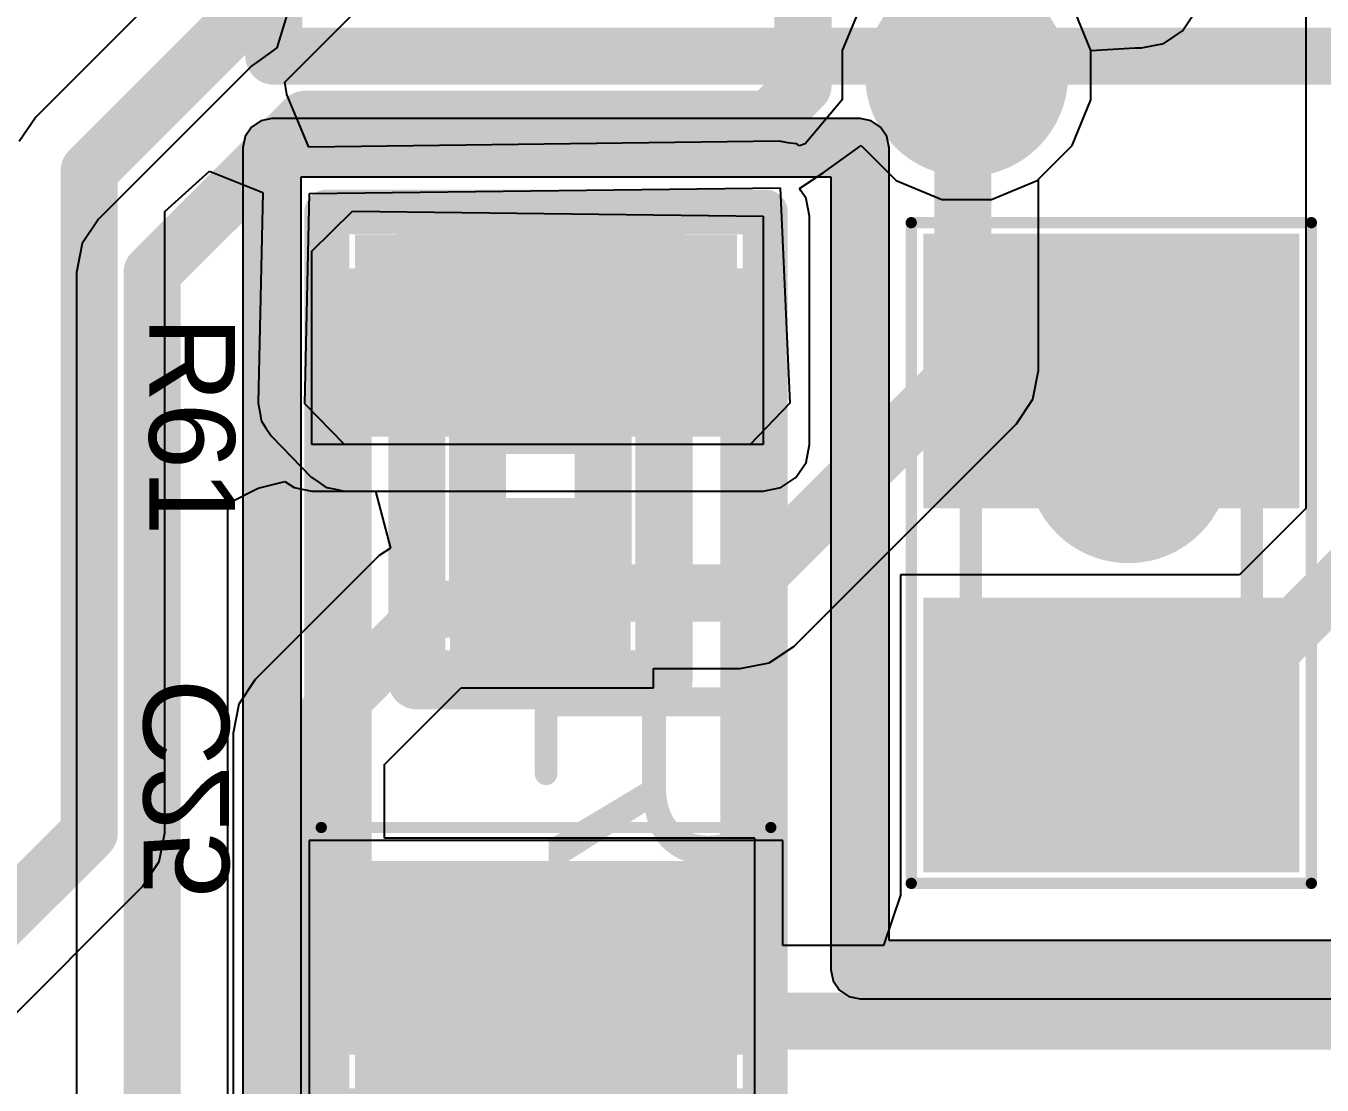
# Model space of a CAD drawing. Header units: inches. Extents: x 2.95 to 6.74, y 1.23 to 4.83.
# Drawn here: x 5.5729 to 5.7999, y 3.6908 to 3.8763 of the extents above; entities that cross this region are included whole.
import ezdxf

# ---------------------------------------------------------------- set-up
doc = ezdxf.new("R2010")
doc.units = ezdxf.units.IN
doc.header["$MEASUREMENT"] = 0
for name, color, linetype in [('Bottom 3D Body', 56, 'Continuous'), ('Bottom Layer', 5, 'Continuous'), ('Bottom Overlay', 54, 'Continuous'), ('Bottom Paste', 16, 'Continuous'), ('Bottom Solder', 6, 'Continuous'), ('GND', 76, 'Continuous'), ('Mechanical 10', 56, 'Continuous'), ('Mechanical 12', 56, 'Continuous'), ('Mechanical 15', 56, 'Continuous'), ('PWR', 16, 'Continuous'), ('Top 3D Body', 56, 'Continuous'), ('Top Assembly', 56, 'Continuous'), ('Top Component Center', 56, 'Continuous'), ('Top Courtyard', 56, 'Continuous'), ('Top Layer', 1, 'Continuous'), ('Top Overlay', 2, 'Continuous'), ('Top Paste', 8, 'Continuous'), ('Top Solder', 216, 'Continuous'), ('Via Holes', 16, 'Continuous')]:
    doc.layers.add(name, color=color, linetype=linetype)
doc.styles.add('Arial', font='', dxfattribs={"height": 0.2})
doc.styles.get('Arial').set_extended_font_data('Arial')

# ---------------------------------------------------------------- blocks, each defined once
blk = doc.blocks.new('SOP65P640X120_24N_2')
at = {"layer": 'Mechanical 12'}
for points in [[(0.15197, -0.15866, 0.01, 0.01, 0), (0.15197, 0.15866, 0.01, 0.01, 0)], [(0.15197, -0.15866, 0.01, 0.01, 0), (0.09843, -0.15866, 0.01, 0.01, 0)]]:
    blk.add_lwpolyline(points, format="xyseb", dxfattribs=at)
blk.add_lwpolyline([(0.14947, -0.15866, 0.005, 0.005, 1), (0.15447, -0.15866, 0.005, 0.005, 1)], format="xyseb", close=True, dxfattribs=at)
blk.add_lwpolyline([(0.14947, -0.15866, 0.005, 0.005, 1), (0.15447, -0.15866, 0.005, 0.005, 1)], format="xyseb", close=True, dxfattribs=at)
blk = doc.blocks.new('RESC2012X50N_B_42')
at = {"layer": 'Bottom Layer'}
for points in [[(-0.02067, 0.02854), (-0.02067, -0.02854), (-0.05807, -0.02854), (-0.05807, 0.02854)], [(0.05807, 0.02854), (0.05807, -0.02854), (0.02067, -0.02854), (0.02067, 0.02854)]]:
    blk.add_hatch(color=5, dxfattribs=at).paths.add_polyline_path(points)
at = {"layer": 'Bottom Paste'}
for points in [[(-0.02067, 0.02854), (-0.02067, -0.02854), (-0.05807, -0.02854), (-0.05807, 0.02854)], [(0.05807, 0.02854), (0.05807, -0.02854), (0.02067, -0.02854), (0.02067, 0.02854)]]:
    blk.add_hatch(color=16, dxfattribs=at).paths.add_polyline_path(points)
at = {"layer": 'Bottom Solder'}
for points in [[(-0.01667, 0.03254), (-0.01667, -0.03254), (-0.06207, -0.03254), (-0.06207, 0.03254)], [(0.06207, 0.03254), (0.06207, -0.03254), (0.01667, -0.03254), (0.01667, 0.03254)]]:
    blk.add_hatch(color=6, dxfattribs=at).paths.add_polyline_path(points)
at = {"layer": 'Bottom 3D Body'}
for points in [[(0.04035, 0.02461, 0.00394, 0.00394, 0), (-0.04035, 0.02461, 0.00394, 0.00394, 0)], [(-0.04035, -0.02461, 0.00394, 0.00394, 0), (-0.04035, 0.02461, 0.00394, 0.00394, 0)], [(0.04035, -0.02461, 0.00394, 0.00394, 0), (0.04035, 0.02461, 0.00394, 0.00394, 0)], [(0.04035, -0.02461, 0.00394, 0.00394, 0), (-0.04035, -0.02461, 0.00394, 0.00394, 0)]]:
    blk.add_lwpolyline(points, format="xyseb", dxfattribs=at)
for points in [[(-0.04134, 0.02461, 0.00197, 0.00197, 1), (-0.03937, 0.02461, 0.00197, 0.00197, 1)], [(-0.04134, 0.02461, 0.00197, 0.00197, 1), (-0.03937, 0.02461, 0.00197, 0.00197, 1)], [(0.03937, 0.02461, 0.00197, 0.00197, 1), (0.04134, 0.02461, 0.00197, 0.00197, 1)], [(0.03937, 0.02461, 0.00197, 0.00197, 1), (0.04134, 0.02461, 0.00197, 0.00197, 1)], [(-0.04134, -0.02461, 0.00197, 0.00197, 1), (-0.03937, -0.02461, 0.00197, 0.00197, 1)], [(-0.04134, -0.02461, 0.00197, 0.00197, 1), (-0.03937, -0.02461, 0.00197, 0.00197, 1)], [(0.03937, -0.02461, 0.00197, 0.00197, 1), (0.04134, -0.02461, 0.00197, 0.00197, 1)], [(0.03937, -0.02461, 0.00197, 0.00197, 1), (0.04134, -0.02461, 0.00197, 0.00197, 1)]]:
    blk.add_lwpolyline(points, format="xyseb", close=True, dxfattribs=at)
at = {"layer": 'Bottom Overlay'}
blk.add_lwpolyline([(0, -0.02067, 0.00787, 0.00787, 0), (0, 0.02067, 0.00787, 0.00787, 0)], format="xyseb", dxfattribs=at)
for points in [[(-0.00197, 0.02067, 0.00394, 0.00394, 1), (0.00197, 0.02067, 0.00394, 0.00394, 1)], [(-0.00197, -0.02067, 0.00394, 0.00394, 1), (0.00197, -0.02067, 0.00394, 0.00394, 1)]]:
    blk.add_lwpolyline(points, format="xyseb", close=True, dxfattribs=at)
at = {"layer": 'Mechanical 15'}
for points in [[(0.06791, 0.03937, 0.00197, 0.00197, 0), (-0.06791, 0.03937, 0.00197, 0.00197, 0)], [(-0.06791, -0.03937, 0.00197, 0.00197, 0), (-0.06791, 0.03937, 0.00197, 0.00197, 0)], [(0.06791, -0.03937, 0.00197, 0.00197, 0), (0.06791, 0.03937, 0.00197, 0.00197, 0)], [(0.06791, -0.03937, 0.00197, 0.00197, 0), (-0.06791, -0.03937, 0.00197, 0.00197, 0)]]:
    blk.add_lwpolyline(points, format="xyseb", dxfattribs=at)
for points in [[(-0.06841, 0.03937, 0.000984, 0.000984, 1), (-0.06742, 0.03937, 0.000984, 0.000984, 1)], [(-0.06841, 0.03937, 0.000984, 0.000984, 1), (-0.06742, 0.03937, 0.000984, 0.000984, 1)], [(0.06742, 0.03937, 0.000984, 0.000984, 1), (0.06841, 0.03937, 0.000984, 0.000984, 1)], [(0.06742, 0.03937, 0.000984, 0.000984, 1), (0.06841, 0.03937, 0.000984, 0.000984, 1)], [(-0.06841, -0.03937, 0.000984, 0.000984, 1), (-0.06742, -0.03937, 0.000984, 0.000984, 1)], [(-0.06841, -0.03937, 0.000984, 0.000984, 1), (-0.06742, -0.03937, 0.000984, 0.000984, 1)], [(0.06742, -0.03937, 0.000984, 0.000984, 1), (0.06841, -0.03937, 0.000984, 0.000984, 1)], [(0.06742, -0.03937, 0.000984, 0.000984, 1), (0.06841, -0.03937, 0.000984, 0.000984, 1)]]:
    blk.add_lwpolyline(points, format="xyseb", close=True, dxfattribs=at)
blk = doc.blocks.new('FP_TNPW1206__3_MFG_44')
at = {"layer": 'Top Layer'}
for points in [[(-0.0748, 0.03346), (-0.03937, 0.03346), (-0.03937, -0.03346), (-0.0748, -0.03346)], [(0.03937, 0.03346), (0.0748, 0.03346), (0.0748, -0.03346), (0.03937, -0.03346)]]:
    blk.add_hatch(color=1, dxfattribs=at).paths.add_polyline_path(points)
at = {"layer": 'Top Paste'}
for points in [[(-0.0748, 0.03346), (-0.03937, 0.03346), (-0.03937, -0.03346), (-0.0748, -0.03346)], [(0.03937, 0.03346), (0.0748, 0.03346), (0.0748, -0.03346), (0.03937, -0.03346)]]:
    blk.add_hatch(color=8, dxfattribs=at).paths.add_polyline_path(points)
at = {"layer": 'Top Solder'}
for points in [[(-0.0748, 0.03346), (-0.03937, 0.03346), (-0.03937, -0.03346), (-0.0748, -0.03346)], [(0.03937, 0.03346), (0.0748, 0.03346), (0.0748, -0.03346), (0.03937, -0.03346)]]:
    blk.add_hatch(color=216, dxfattribs=at).paths.add_polyline_path(points)
at = {"layer": 'Top 3D Body'}
for points in [[(0.06496, 0.03445, 0.00787, 0.00787, 0), (-0.06496, 0.03445, 0.00787, 0.00787, 0)], [(-0.06496, -0.03445, 0.00787, 0.00787, 0), (-0.06496, 0.03445, 0.00787, 0.00787, 0)], [(0.06496, -0.03445, 0.00787, 0.00787, 0), (0.06496, 0.03445, 0.00787, 0.00787, 0)], [(0.06496, -0.03445, 0.00787, 0.00787, 0), (-0.06496, -0.03445, 0.00787, 0.00787, 0)]]:
    blk.add_lwpolyline(points, format="xyseb", dxfattribs=at)
for points in [[(-0.06693, 0.03445, 0.00394, 0.00394, 1), (-0.06299, 0.03445, 0.00394, 0.00394, 1)], [(-0.06693, 0.03445, 0.00394, 0.00394, 1), (-0.06299, 0.03445, 0.00394, 0.00394, 1)], [(0.06299, 0.03445, 0.00394, 0.00394, 1), (0.06693, 0.03445, 0.00394, 0.00394, 1)], [(0.06299, 0.03445, 0.00394, 0.00394, 1), (0.06693, 0.03445, 0.00394, 0.00394, 1)], [(-0.06693, -0.03445, 0.00394, 0.00394, 1), (-0.06299, -0.03445, 0.00394, 0.00394, 1)], [(-0.06693, -0.03445, 0.00394, 0.00394, 1), (-0.06299, -0.03445, 0.00394, 0.00394, 1)], [(0.06299, -0.03445, 0.00394, 0.00394, 1), (0.06693, -0.03445, 0.00394, 0.00394, 1)], [(0.06299, -0.03445, 0.00394, 0.00394, 1), (0.06693, -0.03445, 0.00394, 0.00394, 1)]]:
    blk.add_lwpolyline(points, format="xyseb", close=True, dxfattribs=at)
at = {"layer": 'Top Assembly'}
for points in [[(0.07874, 0.03839, 0.00787, 0.00787, 0), (-0.07874, 0.03839, 0.00787, 0.00787, 0)], [(-0.07874, -0.03839, 0.00787, 0.00787, 0), (-0.07874, 0.03839, 0.00787, 0.00787, 0)], [(0.07874, -0.03839, 0.00787, 0.00787, 0), (0.07874, 0.03839, 0.00787, 0.00787, 0)], [(0.07874, -0.03839, 0.00787, 0.00787, 0), (-0.07874, -0.03839, 0.00787, 0.00787, 0)]]:
    blk.add_lwpolyline(points, format="xyseb", dxfattribs=at)
for points in [[(-0.08071, 0.03839, 0.00394, 0.00394, 1), (-0.07677, 0.03839, 0.00394, 0.00394, 1)], [(-0.08071, 0.03839, 0.00394, 0.00394, 1), (-0.07677, 0.03839, 0.00394, 0.00394, 1)], [(0.07677, 0.03839, 0.00394, 0.00394, 1), (0.08071, 0.03839, 0.00394, 0.00394, 1)], [(0.07677, 0.03839, 0.00394, 0.00394, 1), (0.08071, 0.03839, 0.00394, 0.00394, 1)], [(-0.08071, -0.03839, 0.00394, 0.00394, 1), (-0.07677, -0.03839, 0.00394, 0.00394, 1)], [(-0.08071, -0.03839, 0.00394, 0.00394, 1), (-0.07677, -0.03839, 0.00394, 0.00394, 1)], [(0.07677, -0.03839, 0.00394, 0.00394, 1), (0.08071, -0.03839, 0.00394, 0.00394, 1)], [(0.07677, -0.03839, 0.00394, 0.00394, 1), (0.08071, -0.03839, 0.00394, 0.00394, 1)]]:
    blk.add_lwpolyline(points, format="xyseb", close=True, dxfattribs=at)
at = {"layer": 'Top Component Center'}
for points in [[(0, -0.01969, 0.00394, 0.00394, 0), (0, 0.01969, 0.00394, 0.00394, 0)], [(0.01969, 0, 0.00394, 0.00394, 0), (-0.01969, 0, 0.00394, 0.00394, 0)]]:
    blk.add_lwpolyline(points, format="xyseb", dxfattribs=at)
for points in [[(-0.00098, 0.01969, 0.00197, 0.00197, 1), (0.00098, 0.01969, 0.00197, 0.00197, 1)], [(-0.02067, 0, 0.00197, 0.00197, 1), (-0.0187, 0, 0.00197, 0.00197, 1)], [(0.0187, 0, 0.00197, 0.00197, 1), (0.02067, 0, 0.00197, 0.00197, 1)], [(-0.00098, -0.01969, 0.00197, 0.00197, 1), (0.00098, -0.01969, 0.00197, 0.00197, 1)]]:
    blk.add_lwpolyline(points, format="xyseb", close=True, dxfattribs=at)
at = {"layer": 'Top Courtyard'}
for points in [[(0.07874, 0.03839, 0.00787, 0.00787, 0), (-0.07874, 0.03839, 0.00787, 0.00787, 0)], [(-0.07874, -0.03839, 0.00787, 0.00787, 0), (-0.07874, 0.03839, 0.00787, 0.00787, 0)], [(0.07874, -0.03839, 0.00787, 0.00787, 0), (0.07874, 0.03839, 0.00787, 0.00787, 0)], [(0.07874, -0.03839, 0.00787, 0.00787, 0), (-0.07874, -0.03839, 0.00787, 0.00787, 0)]]:
    blk.add_lwpolyline(points, format="xyseb", dxfattribs=at)
for points in [[(-0.08071, 0.03839, 0.00394, 0.00394, 1), (-0.07677, 0.03839, 0.00394, 0.00394, 1)], [(-0.08071, 0.03839, 0.00394, 0.00394, 1), (-0.07677, 0.03839, 0.00394, 0.00394, 1)], [(0.07677, 0.03839, 0.00394, 0.00394, 1), (0.08071, 0.03839, 0.00394, 0.00394, 1)], [(0.07677, 0.03839, 0.00394, 0.00394, 1), (0.08071, 0.03839, 0.00394, 0.00394, 1)], [(-0.08071, -0.03839, 0.00394, 0.00394, 1), (-0.07677, -0.03839, 0.00394, 0.00394, 1)], [(-0.08071, -0.03839, 0.00394, 0.00394, 1), (-0.07677, -0.03839, 0.00394, 0.00394, 1)], [(0.07677, -0.03839, 0.00394, 0.00394, 1), (0.08071, -0.03839, 0.00394, 0.00394, 1)], [(0.07677, -0.03839, 0.00394, 0.00394, 1), (0.08071, -0.03839, 0.00394, 0.00394, 1)]]:
    blk.add_lwpolyline(points, format="xyseb", close=True, dxfattribs=at)
at = {"layer": 'Top Overlay'}
for points in [[(0.02461, 0.03445, 0.00787, 0.00787, 0), (-0.02461, 0.03445, 0.00787, 0.00787, 0)], [(0.02461, -0.03445, 0.00787, 0.00787, 0), (-0.02461, -0.03445, 0.00787, 0.00787, 0)]]:
    blk.add_lwpolyline(points, format="xyseb", dxfattribs=at)
for points in [[(-0.02657, 0.03445, 0.00394, 0.00394, 1), (-0.02264, 0.03445, 0.00394, 0.00394, 1)], [(0.02264, 0.03445, 0.00394, 0.00394, 1), (0.02657, 0.03445, 0.00394, 0.00394, 1)], [(-0.02657, -0.03445, 0.00394, 0.00394, 1), (-0.02264, -0.03445, 0.00394, 0.00394, 1)], [(0.02264, -0.03445, 0.00394, 0.00394, 1), (0.02657, -0.03445, 0.00394, 0.00394, 1)]]:
    blk.add_lwpolyline(points, format="xyseb", close=True, dxfattribs=at)
at = {"layer": 'Top Assembly', "style": 'Arial'}
blk.add_text('R61', height=0.03937, dxfattribs=at).set_placement((0, 0.00044))
blk = doc.blocks.new('CAPC2012X94N_136')
at = {"layer": 'Top Layer'}
for points in [[(-0.05197, -0.02894), (-0.05197, 0.02894), (-0.01181, 0.02894), (-0.01181, -0.02894)], [(0.01181, -0.02894), (0.01181, 0.02894), (0.05197, 0.02894), (0.05197, -0.02894)]]:
    blk.add_hatch(color=1, dxfattribs=at).paths.add_polyline_path(points)
at = {"layer": 'Top Paste'}
for points in [[(-0.05197, -0.02894), (-0.05197, 0.02894), (-0.01181, 0.02894), (-0.01181, -0.02894)], [(0.01181, -0.02894), (0.01181, 0.02894), (0.05197, 0.02894), (0.05197, -0.02894)]]:
    blk.add_hatch(color=8, dxfattribs=at).paths.add_polyline_path(points)
at = {"layer": 'Top Solder'}
for points in [[(-0.05597, -0.03294), (-0.05597, 0.03294), (-0.00781, 0.03294), (-0.00781, -0.03294)], [(0.00781, -0.03294), (0.00781, 0.03294), (0.05597, 0.03294), (0.05597, -0.03294)]]:
    blk.add_hatch(color=216, dxfattribs=at).paths.add_polyline_path(points)
at = {"layer": 'Mechanical 15'}
for points in [[(-0.05787, 0.03504, 0.00197, 0.00197, 0), (0.05787, 0.03504, 0.00197, 0.00197, 0)], [(-0.05787, 0.03504, 0.00197, 0.00197, 0), (-0.05787, -0.03504, 0.00197, 0.00197, 0)], [(0.05787, 0.03504, 0.00197, 0.00197, 0), (0.05787, -0.03504, 0.00197, 0.00197, 0)], [(-0.05787, -0.03504, 0.00197, 0.00197, 0), (0.05787, -0.03504, 0.00197, 0.00197, 0)]]:
    blk.add_lwpolyline(points, format="xyseb", dxfattribs=at)
for points in [[(-0.05837, 0.03504, 0.000984, 0.000984, 1), (-0.05738, 0.03504, 0.000984, 0.000984, 1)], [(-0.05837, 0.03504, 0.000984, 0.000984, 1), (-0.05738, 0.03504, 0.000984, 0.000984, 1)], [(0.05738, 0.03504, 0.000984, 0.000984, 1), (0.05837, 0.03504, 0.000984, 0.000984, 1)], [(0.05738, 0.03504, 0.000984, 0.000984, 1), (0.05837, 0.03504, 0.000984, 0.000984, 1)], [(-0.05837, -0.03504, 0.000984, 0.000984, 1), (-0.05738, -0.03504, 0.000984, 0.000984, 1)], [(-0.05837, -0.03504, 0.000984, 0.000984, 1), (-0.05738, -0.03504, 0.000984, 0.000984, 1)], [(0.05738, -0.03504, 0.000984, 0.000984, 1), (0.05837, -0.03504, 0.000984, 0.000984, 1)], [(0.05738, -0.03504, 0.000984, 0.000984, 1), (0.05837, -0.03504, 0.000984, 0.000984, 1)]]:
    blk.add_lwpolyline(points, format="xyseb", close=True, dxfattribs=at)
at = {"layer": 'Top 3D Body'}
for points in [[(-0.03957, 0.02461, 0.00394, 0.00394, 0), (0.03957, 0.02461, 0.00394, 0.00394, 0)], [(-0.03957, 0.02461, 0.00394, 0.00394, 0), (-0.03957, -0.02461, 0.00394, 0.00394, 0)], [(0.03957, 0.02461, 0.00394, 0.00394, 0), (0.03957, -0.02461, 0.00394, 0.00394, 0)], [(-0.03957, -0.02461, 0.00394, 0.00394, 0), (0.03957, -0.02461, 0.00394, 0.00394, 0)]]:
    blk.add_lwpolyline(points, format="xyseb", dxfattribs=at)
for points in [[(-0.04055, 0.02461, 0.00197, 0.00197, 1), (-0.03858, 0.02461, 0.00197, 0.00197, 1)], [(-0.04055, 0.02461, 0.00197, 0.00197, 1), (-0.03858, 0.02461, 0.00197, 0.00197, 1)], [(0.03858, 0.02461, 0.00197, 0.00197, 1), (0.04055, 0.02461, 0.00197, 0.00197, 1)], [(0.03858, 0.02461, 0.00197, 0.00197, 1), (0.04055, 0.02461, 0.00197, 0.00197, 1)], [(-0.04055, -0.02461, 0.00197, 0.00197, 1), (-0.03858, -0.02461, 0.00197, 0.00197, 1)], [(-0.04055, -0.02461, 0.00197, 0.00197, 1), (-0.03858, -0.02461, 0.00197, 0.00197, 1)], [(0.03858, -0.02461, 0.00197, 0.00197, 1), (0.04055, -0.02461, 0.00197, 0.00197, 1)], [(0.03858, -0.02461, 0.00197, 0.00197, 1), (0.04055, -0.02461, 0.00197, 0.00197, 1)]]:
    blk.add_lwpolyline(points, format="xyseb", close=True, dxfattribs=at)
blk = doc.blocks.new('CAPC1005X55N_B_152')
at = {"layer": 'Bottom Layer'}
for points in [[(-0.03063, 0.01181), (-0.00937, 0.01181), (-0.00937, -0.01181), (-0.03063, -0.01181)], [(0.00638, 0.01181), (0.02764, 0.01181), (0.02764, -0.01181), (0.00638, -0.01181)]]:
    blk.add_hatch(color=5, dxfattribs=at).paths.add_polyline_path(points)
at = {"layer": 'Bottom Paste'}
for points in [[(-0.03063, 0.01181), (-0.00937, 0.01181), (-0.00937, -0.01181), (-0.03063, -0.01181)], [(0.00638, 0.01181), (0.02764, 0.01181), (0.02764, -0.01181), (0.00638, -0.01181)]]:
    blk.add_hatch(color=16, dxfattribs=at).paths.add_polyline_path(points)
at = {"layer": 'Bottom Solder'}
for points in [[(-0.03465, 0.01583), (-0.00535, 0.01583), (-0.00535, -0.01583), (-0.03465, -0.01583)], [(0.00236, 0.01583), (0.03165, 0.01583), (0.03165, -0.01583), (0.00236, -0.01583)]]:
    blk.add_hatch(color=6, dxfattribs=at).paths.add_polyline_path(points)
at = {"layer": 'Mechanical 10'}
for points in [[(-0.02087, 0.01102, 0.01, 0.01, 0), (-0.02087, -0.01102, 0.01, 0.01, 0)], [(-0.02087, 0.01102, 0.01, 0.01, 0), (0.02087, 0.01102, 0.01, 0.01, 0)], [(0.02087, 0.01102, 0.01, 0.01, 0), (0.02087, -0.01102, 0.01, 0.01, 0)], [(-0.02087, -0.01102, 0.01, 0.01, 0), (0.02087, -0.01102, 0.01, 0.01, 0)]]:
    blk.add_lwpolyline(points, format="xyseb", dxfattribs=at)
for points in [[(-0.02337, 0.01102, 0.005, 0.005, 1), (-0.01837, 0.01102, 0.005, 0.005, 1)], [(-0.02337, 0.01102, 0.005, 0.005, 1), (-0.01837, 0.01102, 0.005, 0.005, 1)], [(0.01837, 0.01102, 0.005, 0.005, 1), (0.02337, 0.01102, 0.005, 0.005, 1)], [(0.01837, 0.01102, 0.005, 0.005, 1), (0.02337, 0.01102, 0.005, 0.005, 1)], [(-0.02337, -0.01102, 0.005, 0.005, 1), (-0.01837, -0.01102, 0.005, 0.005, 1)], [(-0.02337, -0.01102, 0.005, 0.005, 1), (-0.01837, -0.01102, 0.005, 0.005, 1)], [(0.01837, -0.01102, 0.005, 0.005, 1), (0.02337, -0.01102, 0.005, 0.005, 1)], [(0.01837, -0.01102, 0.005, 0.005, 1), (0.02337, -0.01102, 0.005, 0.005, 1)]]:
    blk.add_lwpolyline(points, format="xyseb", close=True, dxfattribs=at)
at = {"layer": 'Mechanical 12'}
for points in [[(-0.0374, 0.02165, 0.01, 0.01, 0), (0.0374, 0.02165, 0.01, 0.01, 0)], [(-0.0374, 0.02165, 0.01, 0.01, 0), (-0.0374, -0.02165, 0.01, 0.01, 0)], [(0.0374, 0.02165, 0.01, 0.01, 0), (0.0374, -0.02165, 0.01, 0.01, 0)], [(-0.0374, -0.02165, 0.01, 0.01, 0), (0.0374, -0.02165, 0.01, 0.01, 0)]]:
    blk.add_lwpolyline(points, format="xyseb", dxfattribs=at)
for points in [[(-0.0399, 0.02165, 0.005, 0.005, 1), (-0.0349, 0.02165, 0.005, 0.005, 1)], [(-0.0399, 0.02165, 0.005, 0.005, 1), (-0.0349, 0.02165, 0.005, 0.005, 1)], [(0.0349, 0.02165, 0.005, 0.005, 1), (0.0399, 0.02165, 0.005, 0.005, 1)], [(0.0349, 0.02165, 0.005, 0.005, 1), (0.0399, 0.02165, 0.005, 0.005, 1)], [(-0.0399, -0.02165, 0.005, 0.005, 1), (-0.0349, -0.02165, 0.005, 0.005, 1)], [(-0.0399, -0.02165, 0.005, 0.005, 1), (-0.0349, -0.02165, 0.005, 0.005, 1)], [(0.0349, -0.02165, 0.005, 0.005, 1), (0.0399, -0.02165, 0.005, 0.005, 1)], [(0.0349, -0.02165, 0.005, 0.005, 1), (0.0399, -0.02165, 0.005, 0.005, 1)]]:
    blk.add_lwpolyline(points, format="xyseb", close=True, dxfattribs=at)

msp = doc.modelspace()

# ---------------------------------------------------------------- hatches: boundary and pattern name
at = {"layer": 'Bottom Layer'}
h = msp.add_hatch(color=5, dxfattribs=at)
edge = h.paths.add_edge_path()
edge.add_arc((5.73766, 3.86772), 0.01378, 0, 360)
h = msp.add_hatch(color=5, dxfattribs=at)
edge = h.paths.add_edge_path()
edge.add_arc((5.662, 3.821), 0.01378, 0, 360)
h = msp.add_hatch(color=5, dxfattribs=at)
edge = h.paths.add_edge_path()
edge.add_arc((5.766, 3.8), 0.01378, 0, 360)
h = msp.add_hatch(color=5, dxfattribs=at)
edge = h.paths.add_edge_path()
edge.add_arc((5.669, 3.709), 0.01378, 0, 360)
at = {"layer": 'Bottom Solder'}
h = msp.add_hatch(color=6, dxfattribs=at)
edge = h.paths.add_edge_path()
edge.add_arc((5.73766, 3.86772), 0.01778, 0, 360)
h = msp.add_hatch(color=6, dxfattribs=at)
edge = h.paths.add_edge_path()
edge.add_arc((5.662, 3.821), 0.01778, 0, 360)
h = msp.add_hatch(color=6, dxfattribs=at)
edge = h.paths.add_edge_path()
edge.add_arc((5.766, 3.8), 0.01778, 0, 360)
h = msp.add_hatch(color=6, dxfattribs=at)
edge = h.paths.add_edge_path()
edge.add_arc((5.669, 3.709), 0.01778, 0, 360)
at = {"layer": 'GND'}
h = msp.add_hatch(color=76, dxfattribs=at)
edge = h.paths.add_edge_path()
edge.add_arc((5.73766, 3.86772), 0.01591, 0, 360)
h = msp.add_hatch(color=76, dxfattribs=at)
edge = h.paths.add_edge_path()
edge.add_arc((5.669, 3.709), 0.01591, 0, 360)
at = {"layer": 'PWR'}
h = msp.add_hatch(color=16, dxfattribs=at)
edge = h.paths.add_edge_path()
edge.add_arc((5.73766, 3.86772), 0.01591, 0, 360)
h = msp.add_hatch(color=16, dxfattribs=at)
edge = h.paths.add_edge_path()
edge.add_arc((5.662, 3.821), 0.01591, 0, 360)
h = msp.add_hatch(color=16, dxfattribs=at)
edge = h.paths.add_edge_path()
edge.add_arc((5.766, 3.8), 0.01591, 0, 360)
h = msp.add_hatch(color=16, dxfattribs=at)
edge = h.paths.add_edge_path()
edge.add_arc((5.669, 3.709), 0.01591, 0, 360)
at = {"layer": 'Top Layer'}
h = msp.add_hatch(color=1, dxfattribs=at)
edge = h.paths.add_edge_path()
edge.add_arc((5.73766, 3.86772), 0.01378, 0, 360)
h = msp.add_hatch(color=1, dxfattribs=at)
edge = h.paths.add_edge_path()
edge.add_arc((5.662, 3.821), 0.01378, 0, 360)
h = msp.add_hatch(color=1, dxfattribs=at)
edge = h.paths.add_edge_path()
edge.add_arc((5.766, 3.8), 0.01378, 0, 360)
h = msp.add_hatch(color=1, dxfattribs=at)
edge = h.paths.add_edge_path()
edge.add_arc((5.669, 3.709), 0.01378, 0, 360)
at = {"layer": 'Top Solder'}
h = msp.add_hatch(color=216, dxfattribs=at)
edge = h.paths.add_edge_path()
edge.add_arc((5.73766, 3.86772), 0.01778, 0, 360)
h = msp.add_hatch(color=216, dxfattribs=at)
edge = h.paths.add_edge_path()
edge.add_arc((5.662, 3.821), 0.01778, 0, 360)
h = msp.add_hatch(color=216, dxfattribs=at)
edge = h.paths.add_edge_path()
edge.add_arc((5.766, 3.8), 0.01778, 0, 360)
h = msp.add_hatch(color=216, dxfattribs=at)
edge = h.paths.add_edge_path()
edge.add_arc((5.669, 3.709), 0.01778, 0, 360)
at = {"layer": 'Via Holes'}
h = msp.add_hatch(color=7, dxfattribs=at)
edge = h.paths.add_edge_path()
edge.add_arc((5.73766, 3.86772), 0.00591, 0, 360)
h = msp.add_hatch(color=7, dxfattribs=at)
edge = h.paths.add_edge_path()
edge.add_arc((5.662, 3.821), 0.00591, 0, 360)
h = msp.add_hatch(color=7, dxfattribs=at)
edge = h.paths.add_edge_path()
edge.add_arc((5.766, 3.8), 0.00591, 0, 360)
h = msp.add_hatch(color=7, dxfattribs=at)
edge = h.paths.add_edge_path()
edge.add_arc((5.669, 3.709), 0.00591, 0, 360)

# ---------------------------------------------------------------- linework, layer by layer
at = {"layer": 'Bottom Layer'}
for p, q in [((5.63163, 3.91737), (5.57463, 3.86037)), ((5.61826, 3.86651), (5.64649, 3.89475)), ((5.71919, 3.88006), (5.71588, 3.87205)), ((5.75943, 3.87205), (5.75612, 3.88006)), ((5.71588, 3.87205), (5.71588, 3.86339)), ((5.75943, 3.86339), (5.75943, 3.87205)), ((5.61859, 3.86439), (5.61826, 3.86651)), ((5.61862, 3.86431), (5.61859, 3.86439)), ((5.62246, 3.85511), (5.61862, 3.86431)), ((5.71588, 3.86339), (5.70938, 3.85567)), ((5.75612, 3.85538), (5.75943, 3.86339)), ((5.57463, 3.86037), (5.57175, 3.85607)), ((5.7049, 3.85616), (5.62246, 3.85511)), ((5.70633, 3.85589), (5.7049, 3.85616)), ((5.70778, 3.85567), (5.70633, 3.85589)), ((5.7079, 3.8556), (5.70778, 3.85567)), ((5.70803, 3.85557), (5.7079, 3.8556)), ((5.70839, 3.85534), (5.70803, 3.85557)), ((5.70938, 3.85567), (5.70839, 3.85534)), ((5.75025, 3.84952), (5.75612, 3.85538)), ((5.59725, 3.84385), (5.60503, 3.85088)), ((5.60503, 3.85088), (5.60506, 3.85088)), ((5.60506, 3.85088), (5.60508, 3.85088)), ((5.60508, 3.85088), (5.61441, 3.84714)), ((5.62257, 3.84696), (5.705, 3.848)), ((5.705, 3.848), (5.70668, 3.81023)), ((5.75025, 3.816), (5.75025, 3.84952)), ((5.61441, 3.84714), (5.61358, 3.81034)), ((5.62173, 3.81015), (5.62257, 3.84696)), ((5.59725, 3.735), (5.59725, 3.84385)), ((5.74925, 3.81093), (5.75025, 3.816)), ((5.61358, 3.81029), (5.61357, 3.81024)), ((5.61357, 3.81024), (5.61386, 3.80872)), ((5.61358, 3.81034), (5.61358, 3.81029)), ((5.62872, 3.803), (5.62173, 3.81015)), ((5.70668, 3.81023), (5.69977, 3.803)), ((5.74637, 3.80663), (5.74925, 3.81093)), ((5.61386, 3.80872), (5.61413, 3.8072)), ((5.61413, 3.8072), (5.61415, 3.80716)), ((5.61415, 3.80716), (5.61416, 3.80712)), ((5.61416, 3.80712), (5.615, 3.80582)), ((5.615, 3.80582), (5.61583, 3.80452)), ((5.70737, 3.76763), (5.74637, 3.80663)), ((5.61583, 3.80452), (5.61587, 3.80449)), ((5.61587, 3.80449), (5.6159, 3.80445)), ((5.6159, 3.80445), (5.62289, 3.7973)), ((5.69977, 3.803), (5.62872, 3.803)), ((5.62289, 3.7973), (5.62293, 3.79727)), ((5.62293, 3.79727), (5.62295, 3.79723)), ((5.62295, 3.79723), (5.62424, 3.79637)), ((5.62424, 3.79637), (5.62551, 3.7955)), ((5.62551, 3.7955), (5.62556, 3.79549)), ((5.62556, 3.79549), (5.6256, 3.79546)), ((5.6256, 3.79546), (5.62712, 3.79516)), ((5.62712, 3.79516), (5.62863, 3.79484)), ((5.62863, 3.79484), (5.62867, 3.79485)), ((5.62867, 3.79485), (5.62872, 3.79484)), ((5.62872, 3.79484), (5.6341, 3.79484)), ((5.6341, 3.79484), (5.63674, 3.78484)), ((5.63674, 3.78484), (5.6348, 3.78355)), ((5.6348, 3.78355), (5.61308, 3.76183)), ((5.70307, 3.76475), (5.70737, 3.76763)), ((5.698, 3.76375), (5.70307, 3.76475)), ((5.61308, 3.76183), (5.61021, 3.75753)), ((5.68281, 3.76037), (5.68281, 3.76375)), ((5.68281, 3.76375), (5.698, 3.76375)), ((5.63571, 3.74697), (5.64912, 3.76037)), ((5.64912, 3.76037), (5.68281, 3.76037)), ((5.61021, 3.75753), (5.6092, 3.75246)), ((5.6092, 3.75246), (5.6092, 3.66033)), ((5.63571, 3.73407), (5.63571, 3.74697)), ((5.59625, 3.72993), (5.59725, 3.735)), ((5.70054, 3.73407), (5.63571, 3.73407)), ((5.70054, 3.68067), (5.70054, 3.73407)), ((5.59337, 3.72563), (5.59625, 3.72993)), ((5.51937, 3.65163), (5.59337, 3.72563))]:
    msp.add_line(p, q, dxfattribs=at)
for points in [[(5.584, 3.851, 0.01, 0.01, 0), (5.641, 3.908, 0.01, 0.01, 0)], [(5.737, 3.816, 0.01, 0.01, 0), (5.737, 3.86772, 0.01, 0.01, 0)], [(5.584, 3.735, 0.01, 0.01, 0), (5.584, 3.851, 0.01, 0.01, 0)], [(5.698, 3.777, 0.01, 0.01, 0), (5.737, 3.816, 0.01, 0.01, 0)], [(5.65817, 3.77417, 0.01, 0.01, 0), (5.663, 3.779, 0.01, 0.01, 0)], [(5.663, 3.778, 0.01, 0.01, 0), (5.663, 3.779, 0.01, 0.01, 0)], [(5.663, 3.778, 0.01, 0.01, 0), (5.664, 3.777, 0.01, 0.01, 0)], [(5.664, 3.777, 0.01, 0.01, 0), (5.698, 3.777, 0.01, 0.01, 0)], [(5.62246, 3.75246, 0.01, 0.01, 0), (5.64417, 3.77417, 0.01, 0.01, 0)], [(5.64417, 3.77417, 0.01, 0.01, 0), (5.65817, 3.77417, 0.01, 0.01, 0)], [(5.62246, 3.66033, 0.01, 0.01, 0), (5.62246, 3.75246, 0.01, 0.01, 0)], [(5.51, 3.661, 0.01, 0.01, 0), (5.584, 3.735, 0.01, 0.01, 0)]]:
    msp.add_lwpolyline(points, format="xyseb", dxfattribs=at)
for points in [[(5.7345, 3.86772, 0.005, 0.005, 1), (5.7395, 3.86772, 0.005, 0.005, 1)], [(5.5815, 3.851, 0.005, 0.005, 1), (5.5865, 3.851, 0.005, 0.005, 1)], [(5.5815, 3.851, 0.005, 0.005, 1), (5.5865, 3.851, 0.005, 0.005, 1)], [(5.7345, 3.816, 0.005, 0.005, 1), (5.7395, 3.816, 0.005, 0.005, 1)], [(5.7345, 3.816, 0.005, 0.005, 1), (5.7395, 3.816, 0.005, 0.005, 1)], [(5.6605, 3.779, 0.005, 0.005, 1), (5.6655, 3.779, 0.005, 0.005, 1)], [(5.6605, 3.779, 0.005, 0.005, 1), (5.6655, 3.779, 0.005, 0.005, 1)], [(5.6605, 3.778, 0.005, 0.005, 1), (5.6655, 3.778, 0.005, 0.005, 1)], [(5.6605, 3.778, 0.005, 0.005, 1), (5.6655, 3.778, 0.005, 0.005, 1)], [(5.6615, 3.777, 0.005, 0.005, 1), (5.6665, 3.777, 0.005, 0.005, 1)], [(5.6615, 3.777, 0.005, 0.005, 1), (5.6665, 3.777, 0.005, 0.005, 1)], [(5.6955, 3.777, 0.005, 0.005, 1), (5.7005, 3.777, 0.005, 0.005, 1)], [(5.6955, 3.777, 0.005, 0.005, 1), (5.7005, 3.777, 0.005, 0.005, 1)], [(5.64167, 3.77417, 0.005, 0.005, 1), (5.64667, 3.77417, 0.005, 0.005, 1)], [(5.64167, 3.77417, 0.005, 0.005, 1), (5.64667, 3.77417, 0.005, 0.005, 1)], [(5.65567, 3.77417, 0.005, 0.005, 1), (5.66067, 3.77417, 0.005, 0.005, 1)], [(5.65567, 3.77417, 0.005, 0.005, 1), (5.66067, 3.77417, 0.005, 0.005, 1)], [(5.61996, 3.75246, 0.005, 0.005, 1), (5.62496, 3.75246, 0.005, 0.005, 1)], [(5.61996, 3.75246, 0.005, 0.005, 1), (5.62496, 3.75246, 0.005, 0.005, 1)], [(5.5815, 3.735, 0.005, 0.005, 1), (5.5865, 3.735, 0.005, 0.005, 1)], [(5.5815, 3.735, 0.005, 0.005, 1), (5.5865, 3.735, 0.005, 0.005, 1)]]:
    msp.add_lwpolyline(points, format="xyseb", close=True, dxfattribs=at)
at = {"layer": 'GND'}
for p, q in [((5.61405, 3.85971), (5.6124, 3.8586)), ((5.616, 3.8601), (5.61405, 3.85971)), ((5.719, 3.8601), (5.616, 3.8601)), ((5.72095, 3.85971), (5.719, 3.8601)), ((5.7226, 3.8586), (5.72095, 3.85971)), ((5.61129, 3.85695), (5.6109, 3.855)), ((5.6124, 3.8586), (5.61129, 3.85695)), ((5.72371, 3.85695), (5.7226, 3.8586)), ((5.7241, 3.855), (5.72371, 3.85695)), ((5.6109, 3.855), (5.6109, 3.674)), ((5.7241, 3.7161), (5.7241, 3.855)), ((5.6211, 3.674), (5.6211, 3.8499)), ((5.6211, 3.8499), (5.7139, 3.8499)), ((5.7139, 3.8499), (5.7139, 3.711)), ((5.9969, 3.7161), (5.7241, 3.7161)), ((5.7139, 3.711), (5.71429, 3.70905)), ((5.71429, 3.70905), (5.7154, 3.7074)), ((5.7154, 3.7074), (5.71705, 3.70629)), ((5.71705, 3.70629), (5.719, 3.7059)), ((5.719, 3.7059), (6.002, 3.7059))]:
    msp.add_line(p, q, dxfattribs=at)
for points in [[(5.616, 3.674, 0.01, 0.01, 0), (5.616, 3.855, 0.01, 0.01, 0)], [(5.616, 3.855, 0.01, 0.01, 0), (5.719, 3.855, 0.01, 0.01, 0)], [(5.719, 3.711, 0.01, 0.01, 0), (5.719, 3.855, 0.01, 0.01, 0)], [(5.719, 3.711, 0.01, 0.01, 0), (6.002, 3.711, 0.01, 0.01, 0)]]:
    msp.add_lwpolyline(points, format="xyseb", dxfattribs=at)
for points in [[(5.6135, 3.855, 0.005, 0.005, 1), (5.6185, 3.855, 0.005, 0.005, 1)], [(5.6135, 3.855, 0.005, 0.005, 1), (5.6185, 3.855, 0.005, 0.005, 1)], [(5.7165, 3.855, 0.005, 0.005, 1), (5.7215, 3.855, 0.005, 0.005, 1)], [(5.7165, 3.855, 0.005, 0.005, 1), (5.7215, 3.855, 0.005, 0.005, 1)], [(5.7165, 3.711, 0.005, 0.005, 1), (5.7215, 3.711, 0.005, 0.005, 1)], [(5.7165, 3.711, 0.005, 0.005, 1), (5.7215, 3.711, 0.005, 0.005, 1)]]:
    msp.add_lwpolyline(points, format="xyseb", close=True, dxfattribs=at)
at = {"layer": 'Top Layer'}
for p, q in [((5.79706, 3.91231), (5.79706, 3.79181)), ((5.61876, 3.87879), (5.61686, 3.87249)), ((5.77548, 3.87547), (5.77769, 3.87879)), ((5.77217, 3.87326), (5.77548, 3.87547)), ((5.76826, 3.87248), (5.77217, 3.87326)), ((5.61686, 3.87249), (5.61349, 3.87004)), ((5.75943, 3.87205), (5.76718, 3.87248)), ((5.75943, 3.86339), (5.75943, 3.87205)), ((5.76718, 3.87248), (5.76826, 3.87248)), ((5.61249, 3.86937), (5.58563, 3.84251)), ((5.61349, 3.87004), (5.61249, 3.86937)), ((5.75612, 3.85538), (5.75943, 3.86339)), ((5.71251, 3.85063), (5.71919, 3.85538)), ((5.71919, 3.85538), (5.72532, 3.84926)), ((5.74999, 3.84926), (5.75612, 3.85538)), ((5.70838, 3.84786), (5.71251, 3.85063)), ((5.70868, 3.8474), (5.70838, 3.84786)), ((5.72532, 3.84926), (5.73332, 3.84594)), ((5.74199, 3.84594), (5.74999, 3.84926)), ((5.70954, 3.84612), (5.70868, 3.8474)), ((5.70955, 3.84607), (5.70954, 3.84612)), ((5.70957, 3.84603), (5.70955, 3.84607)), ((5.70986, 3.84451), (5.70957, 3.84603)), ((5.73332, 3.84594), (5.74199, 3.84594)), ((5.623, 3.83688), (5.63012, 3.84391)), ((5.63012, 3.84391), (5.702, 3.843)), ((5.71016, 3.843), (5.70986, 3.84451)), ((5.58563, 3.84251), (5.58275, 3.83821)), ((5.702, 3.843), (5.702, 3.803)), ((5.71016, 3.803), (5.71016, 3.843)), ((5.58275, 3.83821), (5.58175, 3.83314)), ((5.623, 3.803), (5.623, 3.83688)), ((5.58175, 3.83314), (5.58175, 3.659)), ((5.702, 3.803), (5.623, 3.803)), ((5.70954, 3.79988), (5.71016, 3.803)), ((5.70777, 3.79723), (5.70954, 3.79988)), ((5.61358, 3.79538), (5.61825, 3.79655)), ((5.61825, 3.79655), (5.61988, 3.79546)), ((5.70512, 3.79546), (5.70777, 3.79723)), ((5.60825, 3.79267), (5.61358, 3.79538)), ((5.61988, 3.79546), (5.623, 3.79484)), ((5.623, 3.79484), (5.702, 3.79484)), ((5.702, 3.79484), (5.70512, 3.79546)), ((5.60825, 3.66449), (5.60825, 3.79267)), ((5.79706, 3.79181), (5.78544, 3.78019)), ((5.78544, 3.78019), (5.72606, 3.78019)), ((5.72606, 3.78019), (5.72606, 3.72525)), ((5.70546, 3.73363), (5.62254, 3.73363)), ((5.62254, 3.73363), (5.62254, 3.6822)), ((5.70546, 3.71525), (5.70546, 3.73363)), ((5.72606, 3.72525), (5.72606, 3.72403)), ((5.72606, 3.72403), (5.72311, 3.71525)), ((5.72311, 3.71525), (5.70546, 3.71525))]:
    msp.add_line(p, q, dxfattribs=at)
for points in [[(5.734, 3.869, 0.01, 0.01, 0), (5.734, 3.909, 0.01, 0.01, 0)], [(5.709, 3.86586, 0.01, 0.01, 0), (5.709, 3.90798, 0.01, 0.01, 0)], [(5.734, 3.869, 0.01, 0.01, 0), (5.73528, 3.86772, 0.01, 0.01, 0)], [(5.73528, 3.86772, 0.01, 0.01, 0), (5.73766, 3.86772, 0.01, 0.01, 0)], [(5.70314, 3.86, 0.01, 0.01, 0), (5.709, 3.86586, 0.01, 0.01, 0)], [(5.595, 3.83314, 0.01, 0.01, 0), (5.62186, 3.86, 0.01, 0.01, 0)], [(5.62186, 3.86, 0.01, 0.01, 0), (5.70314, 3.86, 0.01, 0.01, 0)], [(5.595, 3.659, 0.01, 0.01, 0), (5.595, 3.83314, 0.01, 0.01, 0)], [(5.763, 3.807, 0.01, 0.01, 0), (5.763, 3.81865, 0.01, 0.01, 0)], [(5.763, 3.807, 0.01, 0.01, 0), (5.766, 3.804, 0.01, 0.01, 0)], [(5.766, 3.8, 0.01, 0.01, 0), (5.766, 3.804, 0.01, 0.01, 0)], [(5.771, 3.747, 0.01, 0.01, 0), (5.81031, 3.78631, 0.01, 0.01, 0)], [(5.751, 3.74711, 0.01, 0.01, 0), (5.75111, 3.747, 0.01, 0.01, 0)], [(5.75111, 3.747, 0.01, 0.01, 0), (5.771, 3.747, 0.01, 0.01, 0)], [(5.669, 3.709, 0.01, 0.01, 0), (5.672, 3.709, 0.01, 0.01, 0)], [(5.672, 3.709, 0.01, 0.01, 0), (5.679, 3.702, 0.01, 0.01, 0)], [(5.679, 3.702, 0.01, 0.01, 0), (5.842, 3.702, 0.01, 0.01, 0)]]:
    msp.add_lwpolyline(points, format="xyseb", dxfattribs=at)
for points in [[(5.7315, 3.869, 0.005, 0.005, 1), (5.7365, 3.869, 0.005, 0.005, 1)], [(5.7315, 3.869, 0.005, 0.005, 1), (5.7365, 3.869, 0.005, 0.005, 1)], [(5.73278, 3.86772, 0.005, 0.005, 1), (5.73778, 3.86772, 0.005, 0.005, 1)], [(5.73278, 3.86772, 0.005, 0.005, 1), (5.73778, 3.86772, 0.005, 0.005, 1)], [(5.73516, 3.86772, 0.005, 0.005, 1), (5.74016, 3.86772, 0.005, 0.005, 1)], [(5.7065, 3.86586, 0.005, 0.005, 1), (5.7115, 3.86586, 0.005, 0.005, 1)], [(5.7065, 3.86586, 0.005, 0.005, 1), (5.7115, 3.86586, 0.005, 0.005, 1)], [(5.61936, 3.86, 0.005, 0.005, 1), (5.62436, 3.86, 0.005, 0.005, 1)], [(5.61936, 3.86, 0.005, 0.005, 1), (5.62436, 3.86, 0.005, 0.005, 1)], [(5.70064, 3.86, 0.005, 0.005, 1), (5.70564, 3.86, 0.005, 0.005, 1)], [(5.70064, 3.86, 0.005, 0.005, 1), (5.70564, 3.86, 0.005, 0.005, 1)], [(5.5925, 3.83314, 0.005, 0.005, 1), (5.5975, 3.83314, 0.005, 0.005, 1)], [(5.5925, 3.83314, 0.005, 0.005, 1), (5.5975, 3.83314, 0.005, 0.005, 1)], [(5.7605, 3.81865, 0.005, 0.005, 1), (5.7655, 3.81865, 0.005, 0.005, 1)], [(5.7605, 3.807, 0.005, 0.005, 1), (5.7655, 3.807, 0.005, 0.005, 1)], [(5.7605, 3.807, 0.005, 0.005, 1), (5.7655, 3.807, 0.005, 0.005, 1)], [(5.7635, 3.804, 0.005, 0.005, 1), (5.7685, 3.804, 0.005, 0.005, 1)], [(5.7635, 3.804, 0.005, 0.005, 1), (5.7685, 3.804, 0.005, 0.005, 1)], [(5.7635, 3.8, 0.005, 0.005, 1), (5.7685, 3.8, 0.005, 0.005, 1)], [(5.7485, 3.74711, 0.005, 0.005, 1), (5.7535, 3.74711, 0.005, 0.005, 1)], [(5.74861, 3.747, 0.005, 0.005, 1), (5.75361, 3.747, 0.005, 0.005, 1)], [(5.74861, 3.747, 0.005, 0.005, 1), (5.75361, 3.747, 0.005, 0.005, 1)], [(5.7685, 3.747, 0.005, 0.005, 1), (5.7735, 3.747, 0.005, 0.005, 1)], [(5.7685, 3.747, 0.005, 0.005, 1), (5.7735, 3.747, 0.005, 0.005, 1)], [(5.6665, 3.709, 0.005, 0.005, 1), (5.6715, 3.709, 0.005, 0.005, 1)], [(5.6695, 3.709, 0.005, 0.005, 1), (5.6745, 3.709, 0.005, 0.005, 1)], [(5.6695, 3.709, 0.005, 0.005, 1), (5.6745, 3.709, 0.005, 0.005, 1)], [(5.6765, 3.702, 0.005, 0.005, 1), (5.6815, 3.702, 0.005, 0.005, 1)], [(5.6765, 3.702, 0.005, 0.005, 1), (5.6815, 3.702, 0.005, 0.005, 1)]]:
    msp.add_lwpolyline(points, format="xyseb", close=True, dxfattribs=at)

# ---------------------------------------------------------------- block references
for name, p, rotation in [('SOP65P640X120_24N_2', (5.775, 4.023), 270), ('FP_TNPW1206__3_MFG_44', (5.664, 3.765), 270), ('CAPC1005X55N_B_152', (5.663, 3.799), 90), ('CAPC2012X94N_136', (5.763, 3.784), 90), ('RESC2012X50N_B_42', (5.664, 3.668), 270)]:
    msp.add_blockref(name, p, dxfattribs=dict(rotation=rotation))

# ---------------------------------------------------------------- texts
at = {"layer": 'Bottom Overlay', "style": 'Arial', "text_generation_flag": 2}
msp.add_text('C25', height=0.015, rotation=90, dxfattribs=at).set_placement((5.6085, 3.76199))
at = {"layer": 'Top Overlay', "style": 'Arial'}
msp.add_text('R61', height=0.015, rotation=270, dxfattribs=at).set_placement((5.5945, 3.82549))

doc.saveas('drawing.dxf')
